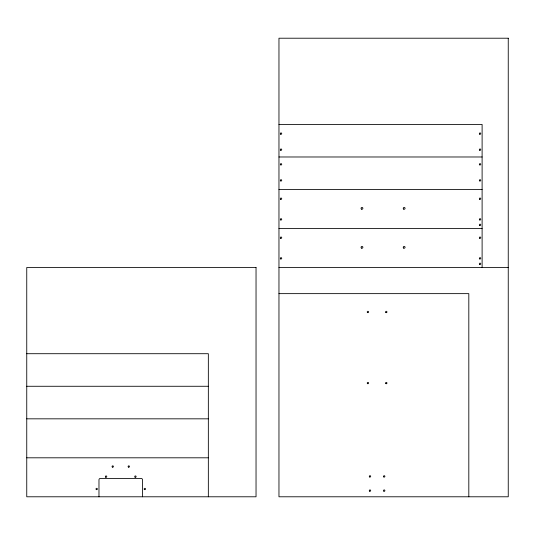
<?xml version="1.0" encoding="UTF-8"?>
<svg xmlns="http://www.w3.org/2000/svg" width="535" height="535" viewBox="0 0 535 535"><rect width="100%" height="100%" fill="white"/><g stroke="black" fill="none" stroke-linecap="round" stroke-linejoin="round"><path stroke-width="0.8" d="M278.962 124.428L482.109 124.428L482.109 267.5M278.962 156.982L482.109 156.982M278.962 189.544L482.109 189.544M278.962 228.519L482.109 228.519M278.962 267.5L508.25 267.5M278.962 293.641L468.814 293.641L468.814 496.788M26.75 353.709L208.342 353.709L208.342 496.788M26.75 386.27L208.342 386.27M26.75 418.831L208.342 418.831M26.75 457.806L208.342 457.806M142.537 496.788L142.537 479.821A1.378 1.378 0 0 0 141.166 478.444L100.353 478.444A1.378 1.378 0 0 0 98.975 479.821L98.975 496.788M508.25 38.212L278.962 38.212L278.962 496.788L508.25 496.788L508.25 38.212M256.038 267.5L26.75 267.5L26.75 496.788L256.038 496.788L256.038 267.5M369.645 491.19A0.689 0.689 0 0 0 370.681 490.595A0.689 0.689 0 0 0 369.645 490A0.689 0.689 0 0 0 369.645 491.19M383.862 476.973A0.689 0.689 0 0 0 384.892 476.377A0.689 0.689 0 0 0 383.862 475.782A0.689 0.689 0 0 0 383.862 476.973M383.862 491.19A0.689 0.689 0 0 0 384.892 490.595A0.689 0.689 0 0 0 383.862 490A0.689 0.689 0 0 0 383.862 491.19M369.645 476.973A0.689 0.689 0 0 0 370.681 476.377A0.689 0.689 0 0 0 369.645 475.782A0.689 0.689 0 0 0 369.645 476.973M367.585 312.58A0.689 0.689 0 0 0 368.615 311.979A0.689 0.689 0 0 0 367.585 311.383A0.689 0.689 0 0 0 367.585 312.58M385.929 312.58A0.689 0.689 0 0 0 386.959 311.979A0.689 0.689 0 0 0 385.929 311.383A0.689 0.689 0 0 0 385.929 312.58M367.585 383.655A0.689 0.689 0 0 0 368.615 383.06A0.689 0.689 0 0 0 367.585 382.465A0.689 0.689 0 0 0 367.585 383.655M385.929 383.655A0.689 0.689 0 0 0 386.959 383.06A0.689 0.689 0 0 0 385.929 382.465A0.689 0.689 0 0 0 385.929 383.655M479.561 164.807A0.689 0.689 0 0 0 480.711 164.499A0.689 0.689 0 0 0 479.868 163.656A0.689 0.689 0 0 0 479.561 164.807M479.561 180.857A0.689 0.689 0 0 0 480.711 180.549A0.689 0.689 0 0 0 479.868 179.707A0.689 0.689 0 0 0 479.561 180.857M280.541 180.857A0.689 0.689 0 0 0 281.691 180.549A0.689 0.689 0 0 0 280.848 179.707A0.689 0.689 0 0 0 280.541 180.857M280.541 164.807A0.689 0.689 0 0 0 281.691 164.499A0.689 0.689 0 0 0 280.848 163.656A0.689 0.689 0 0 0 280.541 164.807M479.701 150.241A0.689 0.689 0 0 0 480.738 149.646A0.689 0.689 0 0 0 479.701 149.051A0.689 0.689 0 0 0 479.701 150.241M479.701 134.191A0.689 0.689 0 0 0 480.738 133.596A0.689 0.689 0 0 0 479.701 133.001A0.689 0.689 0 0 0 479.701 134.191M280.681 134.191A0.689 0.689 0 0 0 281.718 133.596A0.689 0.689 0 0 0 280.681 133.001A0.689 0.689 0 0 0 280.681 134.191M280.681 150.241A0.689 0.689 0 0 0 281.718 149.646A0.689 0.689 0 0 0 280.681 149.051A0.689 0.689 0 0 0 280.681 150.241M479.701 225.449A0.689 0.689 0 0 0 480.738 224.854A0.689 0.689 0 0 0 479.701 224.259A0.689 0.689 0 0 0 479.701 225.449M479.701 199.308A0.689 0.689 0 0 0 480.738 198.712A0.689 0.689 0 0 0 479.701 198.117A0.689 0.689 0 0 0 479.701 199.308M280.681 199.308A0.689 0.689 0 0 0 281.718 198.712A0.689 0.689 0 0 0 280.681 198.117A0.689 0.689 0 0 0 280.681 199.308M479.701 219.945A0.689 0.689 0 0 0 480.738 219.35A0.689 0.689 0 0 0 479.701 218.755A0.689 0.689 0 0 0 479.701 219.945M280.681 219.945A0.689 0.689 0 0 0 281.718 219.35A0.689 0.689 0 0 0 280.681 218.755A0.689 0.689 0 0 0 280.681 219.945M361.506 209.138A0.916 0.916 0 0 0 362.884 208.342A0.916 0.916 0 0 0 361.506 207.553A0.916 0.916 0 0 0 361.506 209.138M403.698 209.138A0.916 0.916 0 0 0 405.069 208.342A0.916 0.916 0 0 0 403.698 207.553A0.916 0.916 0 0 0 403.698 209.138M479.701 264.43A0.689 0.689 0 0 0 480.738 263.829A0.689 0.689 0 0 0 479.701 263.233A0.689 0.689 0 0 0 479.701 264.43M479.701 238.289A0.689 0.689 0 0 0 480.738 237.694A0.689 0.689 0 0 0 479.701 237.099A0.689 0.689 0 0 0 479.701 238.289M280.681 238.289A0.689 0.689 0 0 0 281.718 237.694A0.689 0.689 0 0 0 280.681 237.099A0.689 0.689 0 0 0 280.681 238.289M479.701 258.927A0.689 0.689 0 0 0 480.738 258.331A0.689 0.689 0 0 0 479.701 257.73A0.689 0.689 0 0 0 479.701 258.927M280.681 258.927A0.689 0.689 0 0 0 281.718 258.331A0.689 0.689 0 0 0 280.681 257.73A0.689 0.689 0 0 0 280.681 258.927M361.506 248.12A0.916 0.916 0 0 0 362.884 247.324A0.916 0.916 0 0 0 361.506 246.528A0.916 0.916 0 0 0 361.506 248.12M403.698 248.12A0.916 0.916 0 0 0 405.069 247.324A0.916 0.916 0 0 0 403.698 246.528A0.916 0.916 0 0 0 403.698 248.12M112.39 467.115A0.689 0.689 0 0 0 113.42 466.52A0.689 0.689 0 0 0 112.39 465.925A0.689 0.689 0 0 0 112.39 467.115M128.44 467.115A0.689 0.689 0 0 0 129.47 466.52A0.689 0.689 0 0 0 128.44 465.925A0.689 0.689 0 0 0 128.44 467.115M96.34 489.585A0.689 0.689 0 0 0 97.37 488.99A0.689 0.689 0 0 0 96.34 488.395A0.689 0.689 0 0 0 96.34 489.585M105.736 477.207A0.689 0.689 0 0 0 106.773 476.611A0.689 0.689 0 0 0 105.736 476.01A0.689 0.689 0 0 0 105.736 477.207M135.087 477.207A0.689 0.689 0 0 0 136.117 476.611A0.689 0.689 0 0 0 135.087 476.01A0.689 0.689 0 0 0 135.087 477.207M144.49 489.585A0.689 0.689 0 0 0 145.52 488.99A0.689 0.689 0 0 0 144.49 488.395A0.689 0.689 0 0 0 144.49 489.585"/></g></svg>
